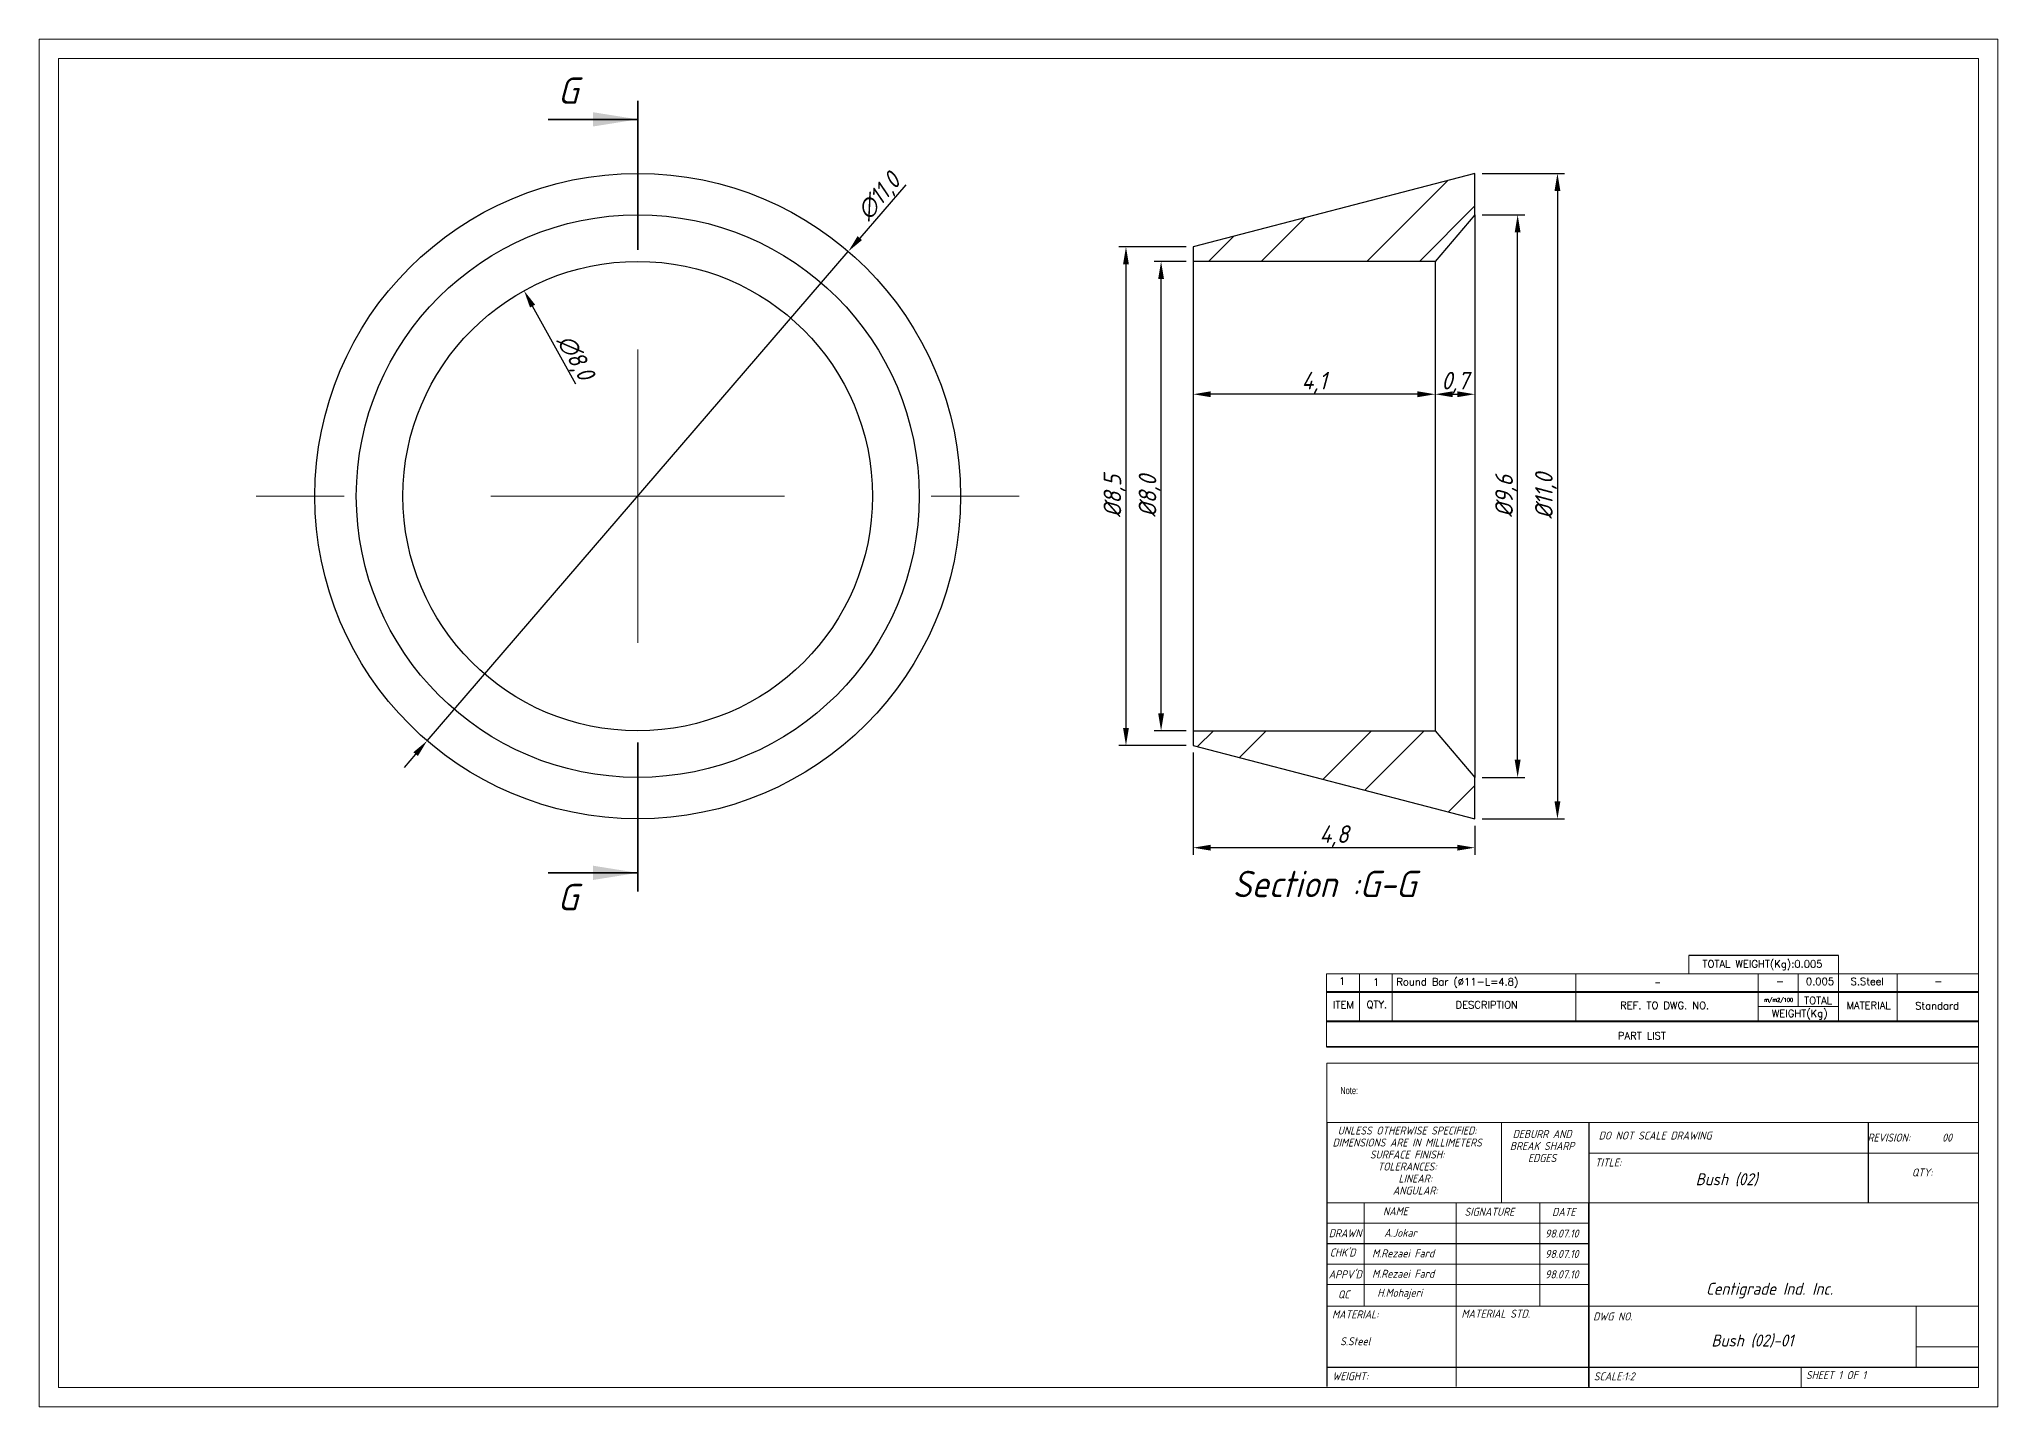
# Model space of a CAD drawing. Header units: millimetres. Extents: x 1113 to 2304, y 538 to 831.
# Drawn here: x 2271.07 to 2304.44, y 632.88 to 656.19 of the extents above; entities that cross this region are included whole.
import ezdxf
from ezdxf.enums import TextEntityAlignment as Align

# ---------------------------------------------------------------- set-up
doc = ezdxf.new("R2010")
doc.units = ezdxf.units.MM
doc.linetypes.add('PHANTOM', pattern=[12.7, 6.35, -1.27, 1.27, -1.27, 1.27, -1.27])
doc.linetypes.add('SLD-Solid', pattern=[0])
doc.layers.add('title', color=7, linetype='Continuous', lineweight=15)
doc.styles.add('GENISO', font='geniso.shx', dxfattribs={"oblique": 15})
doc.styles.add('SLDTEXTSTYLE0', font='TXT', dxfattribs={"width": 0.75})
doc.styles.add('TITLE', font='romans.shx', dxfattribs={"height": 2.5})
doc.dimstyles.new('Scale', dxfattribs={"dimscale": 0.12, "dimtxt": 2.5, "dimasz": 2.5, "dimexe": 1, "dimexo": 1, "dimgap": 0.2, "dimtad": 1, "dimdec": 1, "dimzin": 0, "dimtxsty": 'GENISO', "dimcen": 2.5, "dimclrd": 1, "dimclre": 1, "dimclrt": 7, "dimadec": 0, "dimazin": 0, "dimtfac": 1, "dimtdec": 1, "dimtmove": 0, "dimatfit": 3, "dimfxl": 1, "dimtzin": 0, "dimlwd": -1, "dimlwe": -1, "dimarcsym": 0})
pattern_1 = [(45, (2217.4632, 624.672), (-1.34704, 1.34704), []), (45, (2218.3613, 624.672), (-1.34704, 1.34704), [])]

# ---------------------------------------------------------------- blocks, each defined once
blk = doc.blocks.new('SW_CENTERMARKSYMBOL_3')
at = {"color": 0, "linetype": 'Continuous', "lineweight": 0}
for p, q in [((0, 25), (0, 32.5)), ((0, 0), (0, 12.5)), ((-25, 0), (-32.5, 0)), ((0, 0), (-12.5, 0)), ((0, 0), (0, -12.5)), ((0, 0), (12.5, 0)), ((25, 0), (32.5, 0)), ((0, -25), (0, -32.5))]:
    blk.add_line(p, q, dxfattribs=at)
blk = doc.blocks.new('*D118')
at = {"color": 1, "transparency": 16777216}
for p, q in [((2285.835, 653.709), (2285.053, 652.8)), ((2277.683, 644.234), (2284.857, 652.573)), ((2277.487, 644.007), (2277.291, 643.779))]:
    blk.add_line(p, q, dxfattribs=at)
for points in [[(2285.015, 652.833), (2285.091, 652.767), (2284.857, 652.573)], [(2277.449, 644.039), (2277.525, 643.974), (2277.683, 644.234)]]:
    blk.add_solid(points, dxfattribs=at)
at = {"layer": 'Defpoints', "color": 0, "transparency": 16777216}
for p in [(2284.857, 652.573), (2277.683, 644.234)]:
    blk.add_point(p, dxfattribs=at)
at = {"color": 7, "transparency": 16777216, "insert": (2285.393, 653.496), "char_height": 0.3, "attachment_point": 5, "rotation": 49.2913, "style": 'GENISO'}
blk.add_mtext('∅11,0', dxfattribs=at)
blk = doc.blocks.new('*D119')
at = {"color": 1, "transparency": 16777216}
blk.add_line((2280.216, 650.309), (2279.479, 651.641), dxfattribs=at)
blk.add_solid([(2279.523, 651.665), (2279.435, 651.617), (2279.334, 651.903)], dxfattribs=at)
at = {"layer": 'Defpoints', "color": 0, "transparency": 16777216}
for p in [(2279.334, 651.903), (2283.206, 644.903)]:
    blk.add_point(p, dxfattribs=at)
at = {"color": 7, "transparency": 16777216, "insert": (2280.192, 650.758), "char_height": 0.3, "attachment_point": 5, "rotation": 298.953, "style": 'GENISO'}
blk.add_mtext('∅8,0', dxfattribs=at)
blk = doc.blocks.new('*D120')
at = {"color": 1, "transparency": 16777216}
for p, q in [((2290.732, 650.543), (2290.732, 650.019)), ((2294.853, 650.543), (2294.853, 650.019)), ((2294.553, 650.139), (2291.032, 650.139))]:
    blk.add_line(p, q, dxfattribs=at)
for points in [[(2291.032, 650.189), (2291.032, 650.089), (2290.732, 650.139)], [(2294.553, 650.189), (2294.553, 650.089), (2294.853, 650.139)]]:
    blk.add_solid(points, dxfattribs=at)
at = {"layer": 'Defpoints', "color": 0, "transparency": 16777216}
for p in [(2290.732, 650.663), (2294.853, 650.663), (2290.732, 650.139)]:
    blk.add_point(p, dxfattribs=at)
at = {"color": 7, "transparency": 16777216, "insert": (2292.792, 650.336), "char_height": 0.3, "attachment_point": 5, "style": 'GENISO'}
blk.add_mtext('4,1', dxfattribs=at)
blk = doc.blocks.new('*D121')
at = {"color": 1, "transparency": 16777216}
for p, q in [((2294.853, 650.742), (2294.853, 650.019)), ((2295.532, 650.742), (2295.532, 650.019)), ((2295.153, 650.139), (2295.232, 650.139))]:
    blk.add_line(p, q, dxfattribs=at)
for points in [[(2295.153, 650.189), (2295.153, 650.089), (2294.853, 650.139)], [(2295.232, 650.189), (2295.232, 650.089), (2295.532, 650.139)]]:
    blk.add_solid(points, dxfattribs=at)
at = {"layer": 'Defpoints', "color": 0, "transparency": 16777216}
for p in [(2294.853, 650.862), (2295.532, 650.862), (2295.532, 650.139)]:
    blk.add_point(p, dxfattribs=at)
at = {"color": 7, "transparency": 16777216, "insert": (2295.192, 650.336), "char_height": 0.3, "attachment_point": 5, "style": 'GENISO'}
blk.add_mtext('0,7', dxfattribs=at)
blk = doc.blocks.new('*D122')
at = {"color": 1, "transparency": 16777216}
for p, q in [((2295.652, 653.197), (2296.379, 653.197)), ((2296.259, 643.91), (2296.259, 652.897)), ((2295.652, 643.61), (2296.379, 643.61))]:
    blk.add_line(p, q, dxfattribs=at)
for points in [[(2296.209, 652.897), (2296.309, 652.897), (2296.259, 653.197)], [(2296.209, 643.91), (2296.309, 643.91), (2296.259, 643.61)]]:
    blk.add_solid(points, dxfattribs=at)
at = {"layer": 'Defpoints', "color": 0, "transparency": 16777216}
for p in [(2295.532, 653.197), (2296.259, 653.197), (2295.532, 643.61)]:
    blk.add_point(p, dxfattribs=at)
at = {"color": 7, "transparency": 16777216, "insert": (2296.063, 648.403), "char_height": 0.3, "attachment_point": 5, "rotation": 90, "style": 'GENISO'}
blk.add_mtext('%%C9,6', dxfattribs=at)
blk = doc.blocks.new('*D123')
at = {"color": 1, "transparency": 16777216}
for p, q in [((2295.652, 653.903), (2297.057, 653.903)), ((2296.937, 653.603), (2296.937, 643.203)), ((2295.652, 642.903), (2297.057, 642.903))]:
    blk.add_line(p, q, dxfattribs=at)
for points in [[(2296.887, 653.603), (2296.987, 653.603), (2296.937, 653.903)], [(2296.887, 643.203), (2296.987, 643.203), (2296.937, 642.903)]]:
    blk.add_solid(points, dxfattribs=at)
at = {"layer": 'Defpoints', "color": 0, "transparency": 16777216}
for p in [(2295.532, 653.903), (2295.532, 642.903), (2296.937, 642.903)]:
    blk.add_point(p, dxfattribs=at)
at = {"color": 7, "transparency": 16777216, "insert": (2296.741, 648.403), "char_height": 0.3, "attachment_point": 5, "rotation": 90, "style": 'GENISO'}
blk.add_mtext('%%C11,0', dxfattribs=at)
blk = doc.blocks.new('*D124')
at = {"color": 1, "transparency": 16777216}
for p, q in [((2290.612, 652.653), (2289.467, 652.653)), ((2289.587, 652.353), (2289.587, 644.453)), ((2290.612, 644.153), (2289.467, 644.153))]:
    blk.add_line(p, q, dxfattribs=at)
for points in [[(2289.537, 652.353), (2289.637, 652.353), (2289.587, 652.653)], [(2289.537, 644.453), (2289.637, 644.453), (2289.587, 644.153)]]:
    blk.add_solid(points, dxfattribs=at)
at = {"layer": 'Defpoints', "color": 0, "transparency": 16777216}
for p in [(2290.732, 652.653), (2289.587, 644.153), (2290.732, 644.153)]:
    blk.add_point(p, dxfattribs=at)
at = {"color": 7, "transparency": 16777216, "insert": (2289.391, 648.403), "char_height": 0.3, "attachment_point": 5, "rotation": 90, "style": 'GENISO'}
blk.add_mtext('%%C8,5', dxfattribs=at)
blk = doc.blocks.new('*D125')
at = {"color": 1, "transparency": 16777216}
for p, q in [((2290.612, 652.403), (2290.065, 652.403)), ((2290.185, 644.703), (2290.185, 652.103)), ((2290.612, 644.403), (2290.065, 644.403))]:
    blk.add_line(p, q, dxfattribs=at)
for points in [[(2290.135, 652.103), (2290.235, 652.103), (2290.185, 652.403)], [(2290.135, 644.703), (2290.235, 644.703), (2290.185, 644.403)]]:
    blk.add_solid(points, dxfattribs=at)
at = {"layer": 'Defpoints', "color": 0, "transparency": 16777216}
for p in [(2290.185, 652.403), (2290.732, 652.403), (2290.732, 644.403)]:
    blk.add_point(p, dxfattribs=at)
at = {"color": 7, "transparency": 16777216, "insert": (2289.989, 648.403), "char_height": 0.3, "attachment_point": 5, "rotation": 90, "style": 'GENISO'}
blk.add_mtext('%%C8,0', dxfattribs=at)
blk = doc.blocks.new('*D117')
at = {"color": 1, "transparency": 16777216}
for p, q in [((2290.732, 644.033), (2290.732, 642.292)), ((2295.532, 642.783), (2295.532, 642.292)), ((2295.232, 642.412), (2291.032, 642.412))]:
    blk.add_line(p, q, dxfattribs=at)
for points in [[(2291.032, 642.462), (2291.032, 642.362), (2290.732, 642.412)], [(2295.232, 642.462), (2295.232, 642.362), (2295.532, 642.412)]]:
    blk.add_solid(points, dxfattribs=at)
at = {"layer": 'Defpoints', "color": 0, "transparency": 16777216}
for p in [(2290.732, 644.153), (2295.532, 642.903), (2290.732, 642.412)]:
    blk.add_point(p, dxfattribs=at)
at = {"color": 7, "transparency": 16777216, "insert": (2293.132, 642.608), "char_height": 0.3, "attachment_point": 5, "style": 'GENISO'}
blk.add_mtext('4,8', dxfattribs=at)

msp = doc.modelspace()

# ---------------------------------------------------------------- hatches: boundary and pattern name
at = {"linetype": 'Continuous', "lineweight": 18}
h = msp.add_hatch(dxfattribs=at)
h.set_pattern_fill('ANSI32', color=256, scale=0.2, style=0)
h.set_pattern_definition(pattern_1)
h.paths.add_polyline_path([(2295.5315258, 653.9033374), (2290.7315258, 652.6533374), (2290.7315258, 652.4033374), (2294.8531548, 652.4033374), (2295.5315258, 653.1969141)], flags=0)
h = msp.add_hatch(dxfattribs=at)
h.set_pattern_fill('ANSI32', color=256, scale=0.2, style=0)
h.set_pattern_definition(pattern_1)
h.paths.add_polyline_path([(2294.8531548, 644.4033374), (2290.7315258, 644.4033374), (2290.7315258, 644.1533374), (2295.5315258, 642.9033374), (2295.5315258, 643.6097606)], flags=0)

# ---------------------------------------------------------------- linework, layer by layer
at = {"linetype": 'PHANTOM', "lineweight": 35}
for p, q in [((2281.2699008, 652.6008374), (2281.2699008, 655.1408374)), ((2281.2699008, 641.6658374), (2281.2699008, 644.2071074))]:
    msp.add_line(p, q, dxfattribs=at)
at = {"linetype": 'Continuous', "lineweight": 35}
for p, q in [((2279.7459008, 654.8233374), (2281.2699008, 654.8233374)), ((2279.7459008, 641.9833374), (2281.2699008, 641.9833374))]:
    msp.add_line(p, q, dxfattribs=at)
at = {"linetype": 'Continuous', "lineweight": 25}
for p, q in [((2295.5315258, 653.9033373), (2290.7315258, 652.6533376)), ((2295.5315258, 653.1969143), (2295.5315258, 653.9033373)), ((2295.5315258, 653.1969143), (2294.8531548, 652.4033375)), ((2295.5315258, 653.1969143), (2295.5315258, 643.6097605)), ((2290.7315258, 652.6533376), (2290.7315258, 652.4033375)), ((2294.8531548, 652.4033375), (2290.7315258, 652.4033375)), ((2290.7315258, 652.4033375), (2290.7315258, 644.4033372)), ((2294.8531548, 652.4033375), (2294.8531548, 644.4033372)), ((2290.7315258, 644.4033372), (2294.8531548, 644.4033372)), ((2290.7315258, 644.4033372), (2290.7315258, 644.1533371)), ((2294.8531548, 644.4033372), (2295.5315258, 643.6097605)), ((2290.7315258, 644.1533371), (2295.5315258, 642.9033374)), ((2295.5315258, 642.9033374), (2295.5315258, 643.6097605))]:
    msp.add_line(p, q, dxfattribs=at)
for p, q in [((2301.7255831, 640.5756321), (2299.1724588, 640.5756321)), ((2293.0063396, 637.7290174), (2293.0063396, 633.2313186)), ((2297.4713279, 637.7290174), (2297.4713279, 633.2108745)), ((2302.238073, 636.3592637), (2302.238073, 637.7290174)), ((2297.4713279, 633.2313186), (2297.4713279, 636.3592637)), ((2297.4713279, 635.6641648), (2293.0063396, 635.6641648)), ((2293.0063396, 633.558424), (2304.1115669, 633.558424))]:
    msp.add_line(p, q)
at = {"linetype": 'SLD-Solid', "lineweight": 15}
for p, q in [((2293.0063396, 638.7387104), (2304.1115669, 638.7387104)), ((2293.0063396, 638.7387104), (2293.0063396, 637.7290174)), ((2293.0063396, 637.7290174), (2304.1115669, 637.7290174)), ((2295.9829984, 637.7290174), (2295.9829984, 636.3592637)), ((2304.1115669, 637.2076933), (2297.4713279, 637.2076933)), ((2304.1115669, 636.3592637), (2293.0063396, 636.3592637)), ((2293.6441951, 636.3592637), (2293.6441951, 634.6010723)), ((2295.2135609, 636.3592637), (2295.2135609, 633.2313186)), ((2296.6371214, 636.3592637), (2296.6371214, 634.6010723)), ((2297.4713279, 636.0117142), (2293.0063396, 636.0117142)), ((2297.4713279, 635.3166153), (2293.0063396, 635.3166153)), ((2297.4713279, 634.9690659), (2293.0063396, 634.9690659)), ((2293.8568135, 634.6010723), (2293.0063396, 634.6010723)), ((2293.8568135, 634.6010723), (2304.1115669, 634.6010723)), ((2303.0484744, 633.558424), (2303.0484744, 634.6010723)), ((2304.1115669, 633.9059734), (2303.0484744, 633.9059734)), ((2301.0858422, 633.2108745), (2301.0858422, 633.558424))]:
    msp.add_line(p, q, dxfattribs=at)
for points in [[(2271.0739246, 656.1900267), (2304.4386722, 656.1900267), (2304.4386722, 632.8837691), (2271.0739246, 632.8837691)], [(2271.4010299, 655.8629214), (2304.1115669, 655.8629214), (2304.1115669, 633.2108745), (2271.4010299, 633.2108745)]]:
    msp.add_lwpolyline(points, close=True, dxfattribs=at)
at = {"linetype": 'Continuous', "lineweight": 25}
for radius in [5.5, 4.7935768, 4]:
    msp.add_circle((2281.2699008, 648.4033374), radius, dxfattribs=at)
at = {"linetype": 'Continuous', "lineweight": 35}
for points in [[(2281.2699008, 654.8233374), (2280.5079008, 654.9452574), (2280.5079008, 654.7014174)], [(2281.2699008, 641.9833374), (2280.5079008, 642.1052574), (2280.5079008, 641.8614174)]]:
    msp.add_solid(points, dxfattribs=at)
at = {"layer": 'title'}
for p, q in [((2299.1724588, 640.2641051), (2299.1724588, 640.5756321)), ((2301.7255831, 640.5756321), (2301.7255831, 640.2641051)), ((2301.7255831, 640.3519379), (2301.7255831, 640.2641051)), ((2304.1115669, 640.2641051), (2293.0028282, 640.2641051)), ((2293.0028282, 639.0179973), (2293.0028282, 640.2641051)), ((2293.5635767, 640.2641051), (2293.5635767, 639.454135)), ((2294.1243253, 640.2641051), (2294.1243253, 639.454135)), ((2297.250899, 640.2641051), (2297.250899, 639.454135)), ((2300.3548645, 640.2641051), (2300.3548645, 639.454135)), ((2301.0402238, 640.2641051), (2301.0402238, 639.7033566)), ((2301.0402238, 639.9525782), (2301.0402238, 639.7033566)), ((2301.7255831, 640.2641051), (2301.7255831, 639.454135)), ((2302.7224694, 640.2641051), (2302.7224694, 639.454135)), ((2300.3548645, 639.7033566), (2301.7255831, 639.7033566))]:
    msp.add_line(p, q, dxfattribs=at)
at = {"layer": 'title', "const_width": 0.0311527}
for points in [[(2304.1115669, 639.9525782), (2293.0028282, 639.9525782)], [(2304.1115669, 639.454135), (2293.0028282, 639.454135)], [(2304.1115669, 639.0179973), (2293.0028282, 639.0179973)]]:
    msp.add_lwpolyline(points, dxfattribs=at)

# ---------------------------------------------------------------- block references
at = {"linetype": 'Continuous', "lineweight": 0, "xscale": 0.1999999999999999, "yscale": 0.1999999999999999, "zscale": 0.1999999999999999}
msp.add_blockref('SW_CENTERMARKSYMBOL_3', (2281.2699008, 648.4033374), dxfattribs=at)

# ---------------------------------------------------------------- texts
at = {"attachment_point": 5, "style": 'GENISO'}
for s, insert, char_height in [('G', (2280.0823943, 655.3128689), 0.45), ('Section :G-G', (2292.9659569, 641.7938741), 0.45), ('G', (2280.0788275, 641.57011), 0.45), ('UNLESS OTHERWISE SPECIFIED:', (2294.37692, 637.5917257), 0.136293904), ('DEBURR AND', (2296.6758139, 637.5325704), 0.1362939), ('DIMENSIONS ARE IN MILLIMETERS', (2294.37692, 637.3872848), 0.136293904), ('BREAK SHARP', (2296.6758139, 637.3281296), 0.136293904), ('DO NOT SCALE DRAWING', (2298.6010386, 637.5068306), 0.136293904), ('REVISION:       00', (2302.9384993, 637.4717933), 0.136293904), ('SURFACE FINISH:', (2294.37692, 637.182844), 0.136293904), ('TOLERANCES:', (2294.37692, 636.9784031), 0.136293904), ('EDGES', (2296.6758139, 637.1236887), 0.1362939), ('TITLE:', (2297.8007155, 637.0470797), 0.1362939), ('\\pxi-3,l4,t4;QTY:^I', (2303.0833906, 636.8774085), 0.136293904), ('ANGULAR:', (2294.5149175, 636.5695214), 0.1362939), ('LINEAR:', (2294.5149175, 636.7739623), 0.1362939), ('Bush (02)', (2299.8182526, 636.751847), 0.20444086), ('NAME', (2294.1775599, 636.2162763), 0.1362939), ('SIGNATURE', (2295.7784525, 636.2078596), 0.1362939), ('DATE', (2297.0454562, 636.2045905), 0.1362939), ('DRAWN', (2293.3203627, 635.842522), 0.1362939), ("CHK'D", (2293.2777189, 635.5135128), 0.1362939), ('A.Jokar', (2294.2638819, 635.8494576), 0.1362939), ('98.07.10', (2297.0116897, 635.8366728), 0.1362939), ('M.Rezaei Fard', (2294.3092614, 635.4993437), 0.136293904), ('98.07.10', (2297.0116897, 635.4891234), 0.1362939), ("APPV'D", (2293.3220845, 635.141493), 0.1362939), ('M.Rezaei Fard', (2294.3092614, 635.1517943), 0.136293904), ('98.07.10', (2297.0116897, 635.1415739), 0.1362939), ('Centigrade Ind. Inc.', (2300.5486784, 634.865105), 0.204440856), ('QC', (2293.2955922, 634.7999499), 0.1362939), ('H.Mohajeri', (2294.2513186, 634.8069165), 0.1362939), ('MATERIAL:', (2293.4944404, 634.459141), 0.1362939), ('MATERIAL STD.', (2295.8845065, 634.4709077), 0.136293904), ('DWG NO.', (2297.8801221, 634.4236164), 0.1362939), ('S.Steel', (2293.4944404, 634.0006636), 0.1362939), ('Bush (02)-01', (2300.2581178, 634.004149), 0.204440856), ('WEIGHT:', (2293.4076308, 633.4056877), 0.1362939), ('SCALE:1:2', (2297.9048517, 633.4028123), 0.1362939), ('SHEET 1 OF 1', (2301.6821947, 633.4251662), 0.136293904)]:
    msp.add_mtext(s, dxfattribs=dict(at, insert=insert, char_height=char_height))
at = {"linetype": 'Continuous', "lineweight": 15, "insert": (2293.2379531, 638.3354952), "char_height": 0.12266451, "attachment_point": 1, "style": 'SLDTEXTSTYLE0'}
msp.add_mtext('Note:', dxfattribs=at)
at = {"layer": 'title', "style": 'TITLE'}
for s, height, p in [('TOTAL WEIGHT(Kg):0.005', 0.124610784, (2300.4300958, 640.4220675)), ('1', 0.1246108, (2293.8495026, 640.1217286)), ('-', 0.1246108, (2300.7262496, 640.1338731)), ('0.005', 0.12461078, (2301.4095347, 640.1338731)), ('S.Steel', 0.12461078, (2302.2131397, 640.1338731)), ('-', 0.1246108, (2303.4232329, 640.1338731)), ('ITEM', 0.12461078, (2293.2911461, 639.7349328)), ('QTY.', 0.12461078, (2293.8601936, 639.7349328)), ('DESCRIPTION', 0.124610784, (2295.7320393, 639.7329237)), ('REF. TO DWG. NO.', 0.124610784, (2298.7631316, 639.7249887)), ('m/m2/100', 0.06230539, (2300.7058381, 639.8147737)), ('WEIGHT(Kg)', 0.12461078, (2301.063494, 639.5802699)), ('TOTAL', 0.12461078, (2301.3765925, 639.8084824)), ('MATERIAL', 0.12461078, (2302.2368157, 639.7249887)), ('Standard', 0.12461078, (2303.4038616, 639.7183513)), ('PART LIST', 0.12461078, (2298.375604, 639.208216))]:
    msp.add_text(s, height=height, dxfattribs=at).set_placement(p, align=Align.MIDDLE)
for s, height, p in [('1', 0.1246108, (2293.2162092, 640.0753175)), ('Round Bar (%%C11-L=4.8)', 0.124610784, (2294.1931226, 640.0647761)), ('-', 0.0897198, (2298.5947373, 640.0707827))]:
    msp.add_text(s, height=height, dxfattribs=at).set_placement(p)

# ---------------------------------------------------------------- dimensions: what is measured, and where the dimension line sits
dim = msp.add_diameter_dim_2p(p1=(2277.6827242, 644.2341451), p2=(2284.8570774, 652.5725296), dimstyle='Scale')
dim.commit()
dim.dimension.update_dxf_attribs({"geometry": '*D118', "text_midpoint": (2285.3927869, 653.4964389)})
for base, p1, p2, picture, middle in [((2296.9370626, 642.9033374), (2295.5315258, 653.9033373), (2295.5315258, 642.9033374), '*D123', (2296.7405626, 648.4033374)), ((2296.2593581, 653.1969143), (2295.5315258, 643.6097605), (2295.5315258, 653.1969143), '*D122', (2296.0629306, 648.4033374)), ((2289.5873985, 644.1533371), (2290.7315258, 652.6533376), (2290.7315258, 644.1533371), '*D124', (2289.3908985, 648.4033374)), ((2290.1852974, 652.4033375), (2290.7315258, 644.4033372), (2290.7315258, 652.4033375), '*D125', (2289.9887974, 648.4033374))]:
    dim = msp.add_linear_dim(base=base, p1=p1, p2=p2, angle=90, text='%%C<>', dimstyle='Scale')
    dim.commit()
    dim.dimension.update_dxf_attribs({"geometry": picture, "text_midpoint": middle})
dim = msp.add_diameter_dim_2p(p1=(2283.2062699, 644.9032695), p2=(2279.3335317, 651.9034052), dimstyle='Scale')
dim.commit()
dim.dimension.update_dxf_attribs({"geometry": '*D119', "text_midpoint": (2280.0198406, 650.6628733), "dimtype": 163})
for base, p1, p2, picture, middle in [((2290.7315258, 650.1392614), (2294.8531548, 650.6628733), (2290.7315258, 650.6628733), '*D120', (2292.7923403, 650.3357614)), ((2295.5315258, 650.1392614), (2294.8531548, 650.862405), (2295.5315258, 650.862405), '*D121', (2295.1923403, 650.3357614)), ((2290.7315258, 642.4117257), (2295.5315258, 642.9033374), (2290.7315258, 644.1533371), '*D117', (2293.1315258, 642.6082257))]:
    dim = msp.add_linear_dim(base=base, p1=p1, p2=p2, dimstyle='Scale')
    dim.commit()
    dim.dimension.update_dxf_attribs({"geometry": picture, "text_midpoint": middle})

doc.saveas('drawing.dxf')
